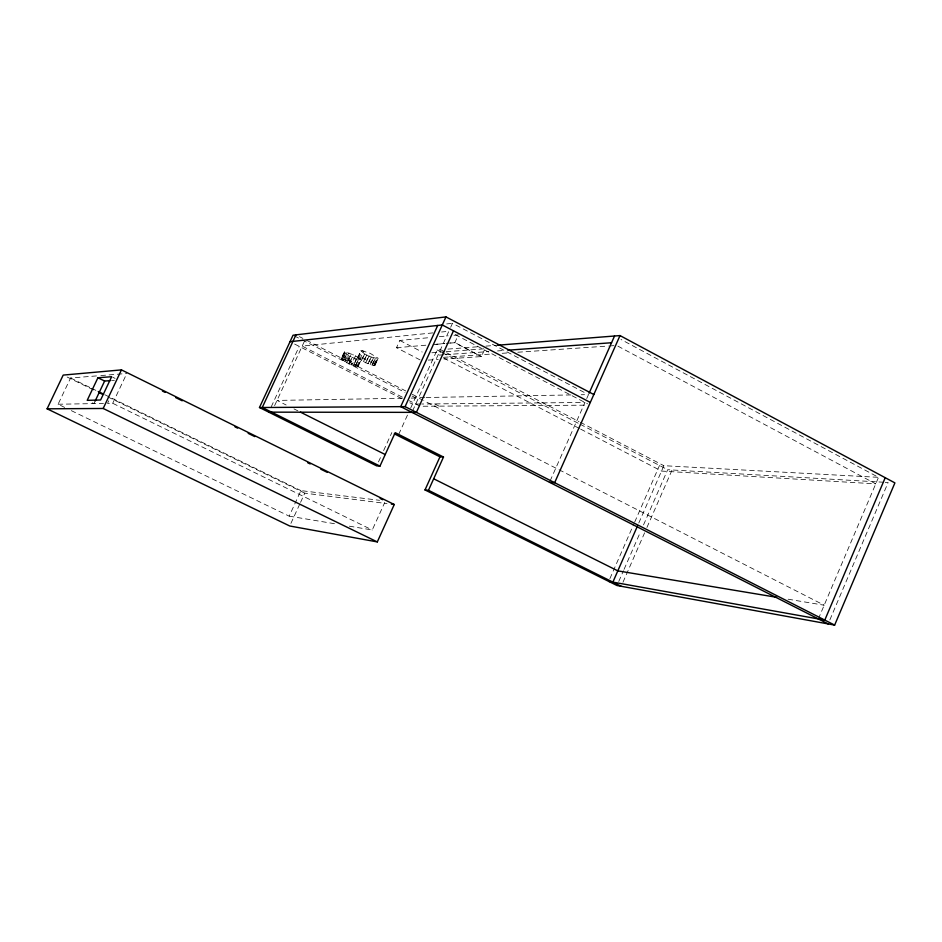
<?xml version="1.0" encoding="UTF-8"?>
<svg xmlns="http://www.w3.org/2000/svg" width="942" height="942" viewBox="0 0 942 942"><rect width="100%" height="100%" fill="white"/><g stroke="black" fill="none" stroke-linecap="round" stroke-linejoin="round"><path stroke-width="0.71" stroke-dasharray="4.71 3.53" d="M344.607 351.908L341.251 359.185L344.16 352.108L349.871 356.264L349.023 363.906L357.701 366.779L361.198 359.974L359.173 357.913L353.321 354.745L344.607 351.908L341.11 358.725L346.844 362.847L349.023 363.906L354.263 358.29L361.198 359.974M346.844 362.847L347.892 355.193L349.023 363.906L352.049 357.324L349.871 356.264M346.22 354.18L344.854 361.787L348.964 352.956M344.996 353.285L343.194 360.774L347.092 352.343M344.301 352.579L341.958 359.879L345.608 351.99M829.867 619.871L888.141 482.492L885.233 482.328M818.351 618.929L878.509 477.335L621.002 339.473M638.806 522.963L663.886 465.701L878.509 477.335M618.753 581.473L623.474 570.699M624.063 569.357L640.572 531.653M643.516 524.918L667.69 469.717L883.773 482.245M622.968 582.262L644.611 532.807M646.942 527.449L672.093 469.964M609.874 578.682L634.096 523.422M634.696 522.068L659.506 465.466M550.081 480.997L584.982 402.481L421.663 404.012M586.736 398.548L588.479 394.616L581.167 394.745M484.353 350.071L481.409 356.582L444.012 359.055M446.214 343.347L454.892 342.547L457.8 336.153M349.341 526.178L372.255 529.993L384.795 502.357M378.472 461.933L381.687 454.868M383.63 450.594L391.837 432.578M398.69 434.403L407.674 414.645M410.677 408.051L437.112 349.965L440.632 349.682L579.024 421.604M412.549 411.053L448.839 331.278L441.574 332.008M450.653 327.286L452.466 323.283L587.184 393.944M420.05 359.891L396.511 347.716L399.832 340.451L429.105 337.66M341.11 358.725L348.034 360.409L351.083 353.768M358.16 366.591L350.271 361.387L353.321 354.745M355.511 355.817L351.236 364.884L356.37 359.114L353.344 365.696M354.463 363.53L357.513 356.9M357.654 357.442L361.233 350.459L370.241 353.368L378.154 358.266L374.657 365.708L365.696 362.764L357.772 357.913L358.125 357.242L360.704 357.689L367.121 360.174L373.114 363.424L375.151 365.52M357.772 357.913L361.233 350.459M358.478 358.631L362.281 350.542M355.205 366.308L358.243 359.714M356.123 364.554L359.173 357.913M359.726 359.55L363.824 350.895M356.7 366.685L360.397 358.808M71.298 410.63L289.182 516.157L300.922 490.605L379.567 500.32M357.701 366.779L361.08 359.514M361.422 360.586L364.519 353.839L360.762 350.671M362.635 358.325L365.755 351.531M363.459 361.681L366.556 354.934L364.519 353.839M364.825 359.173L367.945 352.367M290.925 523.363L299.956 503.664M300.569 502.357L304.784 493.161L387.056 503.605M365.696 362.764L368.781 356.029L366.556 354.934M367.121 360.174L370.241 353.368M367.969 363.765L371.066 357.018L378.26 358.737M369.37 361.269L372.49 354.463M370.147 364.613L373.244 357.854M371.419 362.376L374.539 355.581M372.066 365.237L375.163 358.49M373.114 363.424L376.235 356.629M373.609 365.614L376.706 358.855M374.351 364.33L377.471 357.548M374.657 365.708L377.766 358.937M375.046 365.049L378.154 358.266M271.202 406.885L299.238 346.409M274.605 405.637L305.208 339.591M95.189 400.951L93.929 403.612L89.443 401.422M108.766 400.786L107.541 403.376L112.71 403.282L372.255 529.993M112.71 403.282L126.193 374.775M64.692 407.427L58.086 404.236L70.579 378.001L99.416 375.681M446.673 323.93L452.466 323.283M432.861 332.891L302.194 346.103L402.823 397.406M439.349 336.683L448.133 335.847M453.985 335.293L458.377 334.869M433.19 344.572L444.765 343.489M396.511 347.716L425.902 345.196M436.075 344.325L444.718 343.571M450.488 343.076L454.821 342.711L481.409 356.582L454.892 342.547M100.865 375.564L126.817 373.479M447.945 349.105L478.63 346.691M485.931 346.126L497.623 345.208M431.848 352.779L444.765 351.802M446.19 351.696L484.942 348.764M443.894 354.781L438.124 355.193L440.255 356.3M445.342 354.675L488.78 351.554M497.553 350.93L503.393 350.506M443.564 357.324L492.254 353.992M502.168 353.309L509.316 352.814M517.841 352.226L608.332 346.02M609.709 345.926L613.854 345.643M111.592 380.568L114.382 380.38M428.245 360.103L438.277 359.444M424.665 397.536L415.387 397.701L411.477 395.711M426.137 397.512L572.395 394.91M58.086 404.236L103.455 403.447M402.458 398.242L277.03 400.421L286.144 404.989M411.218 398.089L418.507 397.96L422.428 399.961M420.226 404.036L412.478 404.106L409.876 402.776M584.417 405.19L420.179 406.261L409.358 400.739M289.182 516.157L335.022 523.787M788.101 599.206L824.179 605.211L423.735 400.633M368.781 356.029L371.066 357.018M352.049 357.324L354.263 358.29M348.034 360.409L350.271 361.387M70.579 378.001L90.326 387.657M91.645 388.304L96.908 390.871M104.809 394.733L300.922 490.605M67.153 377.024L96.19 391.224M108.071 397.029L304.784 493.161M112.804 377.271L115.101 378.401M293.975 408.899L297.884 410.853M294.328 335.882L300.839 339.202M302.147 339.874L404.978 392.39M294.622 344.054L402.057 398.796M434.639 403.894L439.031 406.132M299.426 336.635L302.9 338.413M306.515 340.262L405.767 390.965M412.29 394.309L418.825 397.642M443.694 358.09L579.354 428.445M580.661 429.128L661.531 471.071L875.742 483.858L617.917 346.15M399.832 340.451L422.193 352.037M580.331 422.275L663.886 465.701M437.112 349.965L441.009 351.99M442.316 352.661L578.871 423.582M580.178 424.265L667.69 469.717M455.316 334.669L587.537 403.824"/><path stroke-width="1.41" d="M425.007 489.934L428.48 490.287L443.505 457.035L439.973 456.835L425.007 489.934L616.986 585.512L834.636 625.099L894.9 482.893L620.013 335.576L497.623 345.208M885.221 477.7L824.792 620.083L608.697 581.379M612.877 582.132L637.64 525.624M589.068 393.285L614.537 336.011M620.013 335.576L554.65 482.693L549.504 482.28M377.306 541.921L394.262 504.512L121.459 369.888L63.185 375.093L47.1 408.816L289.712 525.989L377.306 541.921L103.184 408.475L47.1 408.816M437.712 325.461L400.715 406.65L828.159 623.91M445.955 316.901L293.033 335.222L259.474 407.521L405.095 406.626L445.955 316.901L593.825 394.521M259.474 407.521L376.67 465.866L379.956 466.113L395.181 432.672L443.505 457.035M453.479 330.807L416.399 412.372L268.764 412.149M295.965 334.869L262.253 407.497L379.956 466.113M95.189 400.951L104.633 381.039L110.202 380.662M103.184 408.475L121.459 369.888M97.921 377.754L87.194 400.338L100.606 399.997L111.651 376.706L97.921 377.754L104.633 381.039M290.018 341.71L442.293 324.955L590.316 402.434M507.785 350.2L611.546 342.747M391.377 504.147L394.262 504.512M776.561 597.287L617.811 570.864L433.685 478.772M98.227 391.519L103.49 394.086M98.828 392.508L102.796 394.451M162.436 391.048L165.074 392.355M175.624 397.559L182.218 400.809M234.994 426.844L237.631 428.151M248.182 433.355L254.787 436.605M307.551 462.64L310.189 463.947M320.751 469.151L327.345 472.413M380.121 498.448L382.758 499.743M428.48 490.287L621.214 586.277M300.486 412.16L385.219 454.539M394.333 433.838L439.973 456.835M405.095 406.626L834.636 625.099"/></g></svg>
